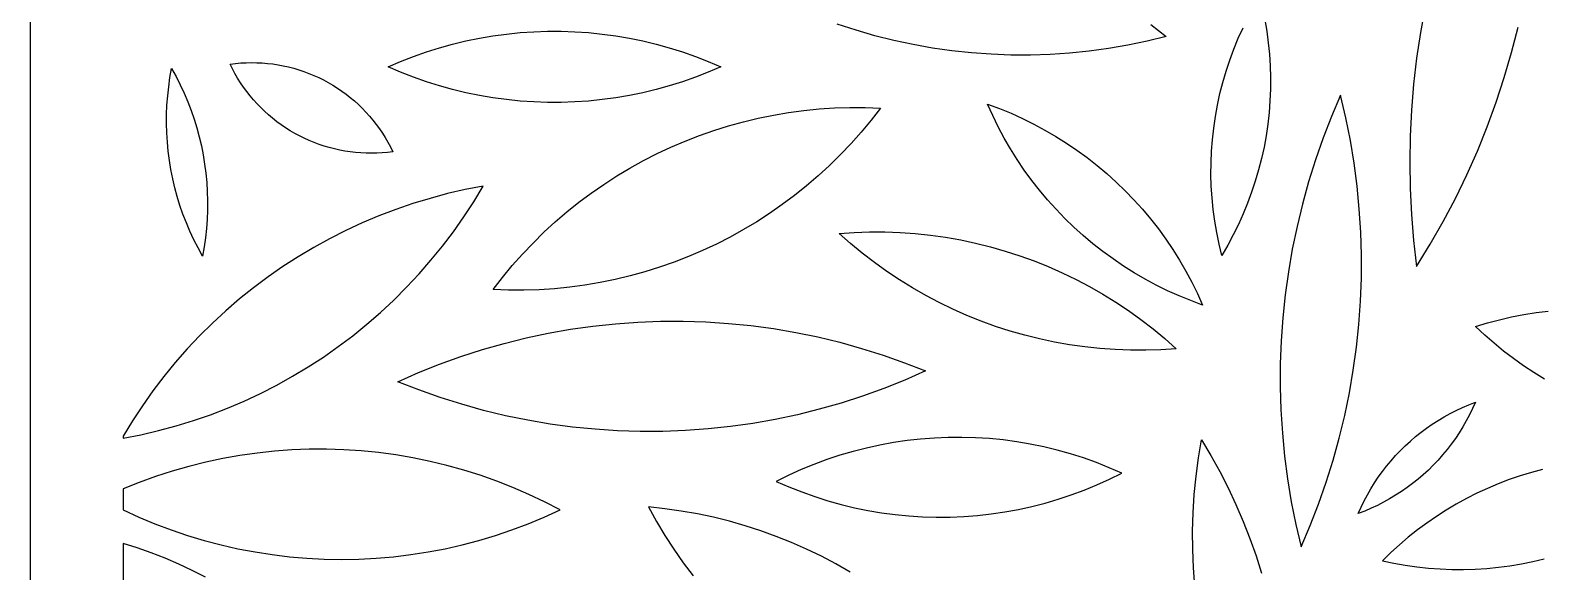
# Model space of a CAD drawing. Header units: millimetres. Extents: x 237 to 916, y 101 to 1525.
# Drawn here: x 237.5 to 563, y 865.3 to 982.1 of the extents above; entities that cross this region are included whole.
import ezdxf

# ---------------------------------------------------------------- set-up
doc = ezdxf.new("R2010")
doc.units = ezdxf.units.MM
doc.layers.add('Layer 01', color=12, linetype='Continuous', true_color=0xde0000)

msp = doc.modelspace()

# ---------------------------------------------------------------- linework, layer by layer
at = {"layer": 'Layer 01'}
for p, q in [((237.46, 1525.43), (237.46, 101.34)), ((538.09, 987.12), (537.06, 981.59)), ((415.41, 982.04), (411.38, 983.35)), ((478.94, 983.26), (482.28, 980.67)), ((503.5, 984.33), (503.92, 981.86)), ((331.36, 979.75), (334.25, 980.34)), ((334.25, 980.34), (337.17, 980.84)), ((337.17, 980.84), (340.09, 981.24)), ((340.09, 981.24), (343.03, 981.54)), ((343.03, 981.54), (345.98, 981.74)), ((345.98, 981.74), (348.93, 981.84)), ((348.93, 981.84), (351.89, 981.84)), ((351.89, 981.84), (354.84, 981.74)), ((354.84, 981.74), (357.79, 981.54)), ((357.79, 981.54), (360.73, 981.24)), ((360.73, 981.24), (363.66, 980.84)), ((363.66, 980.84), (366.57, 980.34)), ((366.57, 980.34), (369.46, 979.75)), ((419.48, 980.88), (415.41, 982.04)), ((423.58, 979.85), (419.48, 980.88)), ((427.73, 978.96), (423.58, 979.85)), ((482.28, 980.67), (478.17, 979.67)), ((496.83, 977.98), (497.79, 980.31)), ((497.79, 980.31), (498.82, 982.6)), ((503.92, 981.86), (504.25, 979.36)), ((537.06, 981.59), (536.22, 976.03)), ((556.69, 977.26), (558.09, 982.71)), ((320.03, 976.4), (322.82, 977.38)), ((322.82, 977.38), (325.64, 978.27)), ((325.64, 978.27), (328.49, 979.05)), ((328.49, 979.05), (331.36, 979.75)), ((369.46, 979.75), (372.34, 979.05)), ((372.34, 979.05), (375.18, 978.27)), ((375.18, 978.27), (378, 977.38)), ((378, 977.38), (380.79, 976.4)), ((431.89, 978.22), (427.73, 978.96)), ((436.09, 977.63), (431.89, 978.22)), ((440.3, 977.17), (436.09, 977.63)), ((444.52, 976.87), (440.3, 977.17)), ((448.75, 976.71), (444.52, 976.87)), ((452.98, 976.69), (448.75, 976.71)), ((457.22, 976.83), (452.98, 976.69)), ((461.44, 977.11), (457.22, 976.83)), ((465.65, 977.53), (461.44, 977.11)), ((469.85, 978.1), (465.65, 977.53)), ((474.02, 978.81), (469.85, 978.1)), ((478.17, 979.67), (474.02, 978.81)), ((495.96, 975.62), (496.83, 977.98)), ((504.25, 979.36), (504.5, 976.86)), ((504.5, 976.86), (504.66, 974.35)), ((555.11, 971.86), (556.69, 977.26)), ((267.58, 971.85), (267.93, 973.81)), ((267.93, 973.81), (268.89, 972.07)), ((280.52, 974.75), (281.67, 974.89)), ((281.03, 973.71), (280.52, 974.75)), ((281.58, 972.7), (281.03, 973.71)), ((281.67, 974.89), (282.81, 974.99)), ((282.81, 974.99), (283.97, 975.05)), ((283.97, 975.05), (285.12, 975.08)), ((285.12, 975.08), (286.27, 975.06)), ((286.27, 975.06), (287.42, 975.01)), ((287.42, 975.01), (288.57, 974.91)), ((288.57, 974.91), (289.72, 974.78)), ((289.72, 974.78), (290.86, 974.6)), ((290.86, 974.6), (291.99, 974.39)), ((291.99, 974.39), (293.11, 974.14)), ((293.11, 974.14), (294.23, 973.85)), ((294.23, 973.85), (295.33, 973.52)), ((295.33, 973.52), (296.43, 973.16)), ((314.56, 974.16), (317.28, 975.33)), ((317.28, 973), (314.56, 974.16)), ((317.28, 975.33), (320.03, 976.4)), ((380.79, 976.4), (383.54, 975.33)), ((383.54, 975.33), (386.26, 974.16)), ((386.26, 974.16), (383.54, 973)), ((495.17, 973.24), (495.96, 975.62)), ((504.66, 974.35), (504.73, 971.83)), ((536.22, 976.03), (535.56, 970.44)), ((267.3, 969.88), (267.58, 971.85)), ((268.89, 972.07), (269.79, 970.29)), ((269.79, 970.29), (270.63, 968.48)), ((282.16, 971.7), (281.58, 972.7)), ((282.78, 970.73), (282.16, 971.7)), ((283.43, 969.77), (282.78, 970.73)), ((296.43, 973.16), (297.51, 972.76)), ((297.51, 972.76), (298.57, 972.32)), ((298.57, 972.32), (299.62, 971.84)), ((299.62, 971.84), (300.66, 971.33)), ((300.66, 971.33), (301.67, 970.78)), ((301.67, 970.78), (302.67, 970.2)), ((302.67, 970.2), (303.64, 969.59)), ((320.03, 971.92), (317.28, 973)), ((322.82, 970.94), (320.03, 971.92)), ((325.64, 970.06), (322.82, 970.94)), ((328.49, 969.27), (325.64, 970.06)), ((375.18, 970.06), (372.34, 969.27)), ((378, 970.94), (375.18, 970.06)), ((380.79, 971.92), (378, 970.94)), ((383.54, 973), (380.79, 971.92)), ((493.84, 968.38), (494.46, 970.82)), ((494.46, 970.82), (495.17, 973.24)), ((504.73, 971.83), (504.72, 969.32)), ((535.56, 970.44), (535.09, 964.83)), ((553.36, 966.51), (555.11, 971.86)), ((266.93, 965.91), (267.08, 967.89)), ((267.08, 967.89), (267.3, 969.88)), ((270.63, 968.48), (271.41, 966.64)), ((284.11, 968.84), (283.43, 969.77)), ((284.82, 967.94), (284.11, 968.84)), ((285.56, 967.06), (284.82, 967.94)), ((286.33, 966.2), (285.56, 967.06)), ((303.64, 969.59), (304.6, 968.94)), ((304.6, 968.94), (305.53, 968.26)), ((305.53, 968.26), (306.43, 967.55)), ((306.43, 967.55), (307.32, 966.81)), ((307.32, 966.81), (308.17, 966.04)), ((331.36, 968.58), (328.49, 969.27)), ((334.25, 967.98), (331.36, 968.58)), ((337.17, 967.49), (334.25, 967.98)), ((340.09, 967.09), (337.17, 967.49)), ((343.03, 966.79), (340.09, 967.09)), ((345.98, 966.59), (343.03, 966.79)), ((357.79, 966.79), (354.84, 966.59)), ((360.73, 967.09), (357.79, 966.79)), ((363.66, 967.49), (360.73, 967.09)), ((366.57, 967.98), (363.66, 967.49)), ((369.46, 968.58), (366.57, 967.98)), ((372.34, 969.27), (369.46, 968.58)), ((493.3, 965.93), (493.84, 968.38)), ((504.61, 966.81), (504.42, 964.3)), ((504.72, 969.32), (504.61, 966.81)), ((519.84, 968.05), (517.88, 963.47)), ((520.97, 963.2), (519.84, 968.05)), ((266.84, 961.92), (266.85, 963.91)), ((266.85, 963.91), (266.93, 965.91)), ((271.41, 966.64), (272.13, 964.78)), ((272.13, 964.78), (272.78, 962.9)), ((287.13, 965.37), (286.33, 966.2)), ((287.96, 964.57), (287.13, 965.37)), ((288.82, 963.8), (287.96, 964.57)), ((289.7, 963.06), (288.82, 963.8)), ((308.17, 966.04), (309, 965.23)), ((309, 965.23), (309.8, 964.41)), ((309.8, 964.41), (310.58, 963.55)), ((310.58, 963.55), (311.32, 962.67)), ((348.93, 966.49), (345.98, 966.59)), ((351.89, 966.49), (348.93, 966.49)), ((354.84, 966.59), (351.89, 966.49)), ((394.36, 963.09), (397.6, 963.75)), ((397.6, 963.75), (400.87, 964.3)), ((400.87, 964.3), (404.15, 964.75)), ((404.15, 964.75), (407.44, 965.08)), ((407.44, 965.08), (410.75, 965.29)), ((410.75, 965.29), (414.05, 965.4)), ((414.05, 965.4), (417.37, 965.39)), ((417.37, 965.39), (420.67, 965.28)), ((420.67, 965.28), (418.65, 962.66)), ((443.75, 966.13), (446.3, 965.18)), ((444.86, 963.64), (443.75, 966.13)), ((446.06, 961.2), (444.86, 963.64)), ((446.3, 965.18), (448.81, 964.15)), ((448.81, 964.15), (451.29, 963.03)), ((492.85, 963.45), (493.3, 965.93)), ((504.42, 964.3), (504.14, 961.8)), ((535.09, 964.83), (534.81, 959.21)), ((551.42, 961.23), (553.36, 966.51)), ((266.89, 959.93), (266.84, 961.92)), ((272.78, 962.9), (273.36, 960.99)), ((273.36, 960.99), (273.89, 959.07)), ((290.61, 962.34), (289.7, 963.06)), ((291.54, 961.66), (290.61, 962.34)), ((292.49, 961.02), (291.54, 961.66)), ((293.47, 960.4), (292.49, 961.02)), ((294.46, 959.82), (293.47, 960.4)), ((311.32, 962.67), (312.03, 961.76)), ((312.03, 961.76), (312.71, 960.83)), ((312.71, 960.83), (313.36, 959.88)), ((381.66, 959.36), (384.79, 960.45)), ((384.79, 960.45), (387.95, 961.44)), ((387.95, 961.44), (391.14, 962.32)), ((391.14, 962.32), (394.36, 963.09)), ((418.65, 962.66), (416.54, 960.11)), ((447.34, 958.8), (446.06, 961.2)), ((451.29, 963.03), (453.73, 961.83)), ((453.73, 961.83), (456.13, 960.54)), ((456.13, 960.54), (458.48, 959.17)), ((492.21, 958.46), (492.49, 960.96)), ((492.49, 960.96), (492.85, 963.45)), ((504.14, 961.8), (503.78, 959.31)), ((517.88, 963.47), (516.08, 958.83)), ((521.95, 958.31), (520.97, 963.2)), ((549.31, 956.01), (551.42, 961.23)), ((267.01, 957.94), (266.89, 959.93)), ((267.2, 955.95), (267.01, 957.94)), ((273.89, 959.07), (274.34, 957.12)), ((274.34, 957.12), (274.73, 955.17)), ((295.48, 959.28), (294.46, 959.82)), ((296.51, 958.76), (295.48, 959.28)), ((297.56, 958.29), (296.51, 958.76)), ((298.63, 957.85), (297.56, 958.29)), ((299.71, 957.45), (298.63, 957.85)), ((300.8, 957.08), (299.71, 957.45)), ((301.91, 956.75), (300.8, 957.08)), ((313.36, 959.88), (313.97, 958.9)), ((313.97, 958.9), (314.55, 957.91)), ((314.55, 957.91), (315.1, 956.89)), ((375.54, 956.85), (378.58, 958.16)), ((378.58, 958.16), (381.66, 959.36)), ((414.34, 957.63), (412.06, 955.23)), ((416.54, 960.11), (414.34, 957.63)), ((448.71, 956.45), (447.34, 958.8)), ((458.48, 959.17), (460.78, 957.72)), ((460.78, 957.72), (463.03, 956.19)), ((492.02, 955.96), (492.21, 958.46)), ((503.78, 959.31), (503.33, 956.84)), ((516.08, 958.83), (514.43, 954.13)), ((522.75, 953.4), (521.95, 958.31)), ((534.81, 959.21), (534.72, 953.58)), ((267.46, 953.97), (267.2, 955.95)), ((267.78, 952.01), (267.46, 953.97)), ((274.73, 955.17), (275.05, 953.2)), ((303.02, 956.47), (301.91, 956.75)), ((304.15, 956.21), (303.02, 956.47)), ((305.28, 956), (304.15, 956.21)), ((306.42, 955.83), (305.28, 956)), ((307.56, 955.69), (306.42, 955.83)), ((308.71, 955.6), (307.56, 955.69)), ((309.86, 955.54), (308.71, 955.6)), ((311.02, 955.53), (309.86, 955.54)), ((312.17, 955.55), (311.02, 955.53)), ((313.32, 955.62), (312.17, 955.55)), ((314.47, 955.72), (313.32, 955.62)), ((315.61, 955.86), (314.47, 955.72)), ((315.1, 956.89), (315.61, 955.86)), ((366.69, 952.33), (369.59, 953.94)), ((369.59, 953.94), (372.54, 955.45)), ((372.54, 955.45), (375.54, 956.85)), ((412.06, 955.23), (409.7, 952.91)), ((450.15, 954.15), (448.71, 956.45)), ((451.68, 951.89), (450.15, 954.15)), ((463.03, 956.19), (465.23, 954.59)), ((465.23, 954.59), (467.37, 952.91)), ((491.92, 953.44), (492.02, 955.96)), ((502.79, 954.38), (502.17, 951.94)), ((503.33, 956.84), (502.79, 954.38)), ((514.43, 954.13), (512.94, 949.38)), ((547.03, 950.86), (549.31, 956.01)), ((268.17, 950.05), (267.78, 952.01)), ((275.05, 953.2), (275.31, 951.22)), ((275.31, 951.22), (275.5, 949.24)), ((361.07, 948.83), (363.85, 950.63)), ((363.85, 950.63), (366.69, 952.33)), ((407.26, 950.67), (404.75, 948.51)), ((409.7, 952.91), (407.26, 950.67)), ((453.28, 949.69), (451.68, 951.89)), ((467.37, 952.91), (469.45, 951.16)), ((469.45, 951.16), (471.47, 949.33)), ((491.9, 950.93), (491.92, 953.44)), ((491.97, 948.41), (491.9, 950.93)), ((502.17, 951.94), (501.46, 949.53)), ((523.39, 948.46), (522.75, 953.4)), ((534.72, 953.58), (534.81, 947.95)), ((544.58, 945.8), (547.03, 950.86)), ((268.62, 948.11), (268.17, 950.05)), ((269.15, 946.18), (268.62, 948.11)), ((275.5, 949.24), (275.62, 947.25)), ((331.21, 947.69), (327.41, 946.82)), ((335.04, 948.44), (331.21, 947.69)), ((333.02, 945.09), (335.04, 948.44)), ((358.36, 946.94), (361.07, 948.83)), ((404.75, 948.51), (402.17, 946.44)), ((454.95, 947.55), (453.28, 949.69)), ((456.7, 945.47), (454.95, 947.55)), ((471.47, 949.33), (473.42, 947.44)), ((473.42, 947.44), (475.31, 945.48)), ((492.13, 945.9), (491.97, 948.41)), ((501.46, 949.53), (500.67, 947.14)), ((512.94, 949.38), (511.61, 944.58)), ((523.87, 943.51), (523.39, 948.46)), ((534.81, 947.95), (535.09, 942.33)), ((269.73, 944.28), (269.15, 946.18)), ((270.38, 942.39), (269.73, 944.28)), ((275.62, 947.25), (275.67, 945.25)), ((275.67, 945.25), (275.66, 943.26)), ((319.91, 944.68), (316.22, 943.41)), ((323.64, 945.81), (319.91, 944.68)), ((327.41, 946.82), (323.64, 945.81)), ((330.88, 941.81), (333.02, 945.09)), ((353.12, 942.89), (355.71, 944.96)), ((355.71, 944.96), (358.36, 946.94)), ((399.51, 944.46), (396.8, 942.57)), ((402.17, 946.44), (399.51, 944.46)), ((458.52, 943.45), (456.7, 945.47)), ((475.31, 945.48), (477.13, 943.46)), ((492.38, 943.4), (492.13, 945.9)), ((499.8, 944.78), (498.85, 942.45)), ((500.67, 947.14), (499.8, 944.78)), ((511.61, 944.58), (510.44, 939.74)), ((541.96, 940.82), (544.58, 945.8)), ((271.1, 940.53), (270.38, 942.39)), ((275.58, 941.27), (275.43, 939.28)), ((275.66, 943.26), (275.58, 941.27)), ((312.58, 942.02), (308.99, 940.51)), ((316.22, 943.41), (312.58, 942.02)), ((328.64, 938.61), (330.88, 941.81)), ((350.61, 940.74), (353.12, 942.89)), ((394.02, 940.77), (391.18, 939.07)), ((396.8, 942.57), (394.02, 940.77)), ((460.41, 941.49), (458.52, 943.45)), ((462.37, 939.6), (460.41, 941.49)), ((477.13, 943.46), (478.88, 941.38)), ((478.88, 941.38), (480.56, 939.24)), ((492.71, 940.91), (492.38, 943.4)), ((493.14, 938.43), (492.71, 940.91)), ((498.85, 942.45), (497.81, 940.16)), ((524.18, 938.54), (523.87, 943.51)), ((535.09, 942.33), (535.56, 936.72)), ((539.17, 935.93), (541.96, 940.82)), ((271.88, 938.7), (271.1, 940.53)), ((272.72, 936.89), (271.88, 938.7)), ((275.43, 939.28), (275.21, 937.3)), ((305.45, 938.86), (301.97, 937.1)), ((308.99, 940.51), (305.45, 938.86)), ((326.28, 935.49), (328.64, 938.61)), ((345.81, 936.17), (348.17, 938.5)), ((348.17, 938.5), (350.61, 940.74)), ((391.18, 939.07), (388.28, 937.46)), ((411.75, 938.26), (415.03, 938.48)), ((414.21, 936.08), (411.75, 938.26)), ((415.03, 938.48), (418.32, 938.58)), ((418.32, 938.58), (421.62, 938.57)), ((421.62, 938.57), (424.91, 938.45)), ((424.91, 938.45), (428.19, 938.22)), ((428.19, 938.22), (431.47, 937.87)), ((431.47, 937.87), (434.73, 937.41)), ((464.38, 937.77), (462.37, 939.6)), ((466.47, 936.02), (464.38, 937.77)), ((480.56, 939.24), (482.16, 937.04)), ((493.64, 935.96), (493.14, 938.43)), ((496.7, 937.91), (495.5, 935.69)), ((497.81, 940.16), (496.7, 937.91)), ((510.44, 939.74), (509.43, 934.87)), ((524.33, 933.56), (524.18, 938.54)), ((273.62, 935.11), (272.72, 936.89)), ((274.58, 933.36), (273.62, 935.11)), ((274.93, 935.32), (274.58, 933.36)), ((275.21, 937.3), (274.93, 935.32)), ((298.55, 935.22), (295.2, 933.22)), ((301.97, 937.1), (298.55, 935.22)), ((323.82, 932.45), (326.28, 935.49)), ((343.53, 933.77), (345.81, 936.17)), ((382.34, 934.55), (379.29, 933.25)), ((385.33, 935.96), (382.34, 934.55)), ((388.28, 937.46), (385.33, 935.96)), ((416.75, 933.98), (414.21, 936.08)), ((434.73, 937.41), (437.97, 936.83)), ((437.97, 936.83), (441.19, 936.15)), ((441.19, 936.15), (444.39, 935.35)), ((444.39, 935.35), (447.55, 934.45)), ((447.55, 934.45), (450.69, 933.44)), ((468.61, 934.34), (466.47, 936.02)), ((470.8, 932.74), (468.61, 934.34)), ((482.16, 937.04), (483.68, 934.78)), ((483.68, 934.78), (485.13, 932.48)), ((494.24, 933.52), (493.64, 935.96)), ((495.5, 935.69), (494.24, 933.52)), ((509.43, 934.87), (508.58, 929.96)), ((535.56, 936.72), (536.22, 931.14)), ((536.22, 931.14), (539.17, 935.93)), ((291.93, 931.11), (288.72, 928.88)), ((295.2, 933.22), (291.93, 931.11)), ((321.25, 929.5), (323.82, 932.45)), ((339.22, 928.75), (341.34, 931.3)), ((341.34, 931.3), (343.53, 933.77)), ((376.21, 932.05), (373.08, 930.95)), ((379.29, 933.25), (376.21, 932.05)), ((419.36, 931.97), (416.75, 933.98)), ((422.03, 930.05), (419.36, 931.97)), ((450.69, 933.44), (453.78, 932.32)), ((453.78, 932.32), (456.84, 931.09)), ((456.84, 931.09), (459.85, 929.76)), ((473.05, 931.21), (470.8, 932.74)), ((475.35, 929.76), (473.05, 931.21)), ((485.13, 932.48), (486.49, 930.13)), ((524.31, 928.58), (524.33, 933.56)), ((288.72, 928.88), (285.6, 926.55)), ((318.58, 926.65), (321.25, 929.5)), ((337.2, 926.13), (339.22, 928.75)), ((363.51, 928.31), (360.27, 927.65)), ((366.73, 929.09), (363.51, 928.31)), ((369.92, 929.97), (366.73, 929.09)), ((373.08, 930.95), (369.92, 929.97)), ((424.77, 928.22), (422.03, 930.05)), ((427.57, 926.49), (424.77, 928.22)), ((459.85, 929.76), (462.82, 928.33)), ((462.82, 928.33), (465.73, 926.79)), ((477.71, 928.39), (475.35, 929.76)), ((480.1, 927.1), (477.71, 928.39)), ((486.49, 930.13), (487.77, 927.73)), ((487.77, 927.73), (488.97, 925.29)), ((508.58, 929.96), (507.9, 925.03)), ((524.13, 923.61), (524.31, 928.58)), ((285.6, 926.55), (282.56, 924.11)), ((315.81, 923.88), (318.58, 926.65)), ((340.51, 926.01), (337.2, 926.13)), ((343.82, 926), (340.51, 926.01)), ((347.13, 926.11), (343.82, 926)), ((350.43, 926.33), (347.13, 926.11)), ((353.72, 926.66), (350.43, 926.33)), ((357, 927.1), (353.72, 926.66)), ((360.27, 927.65), (357, 927.1)), ((430.43, 924.86), (427.57, 926.49)), ((433.35, 923.32), (430.43, 924.86)), ((465.73, 926.79), (468.59, 925.16)), ((468.59, 925.16), (471.39, 923.43)), ((482.54, 925.9), (480.1, 927.1)), ((485.02, 924.78), (482.54, 925.9)), ((487.54, 923.75), (485.02, 924.78)), ((488.97, 925.29), (490.09, 922.8)), ((507.9, 925.03), (507.38, 920.08)), ((279.61, 921.56), (276.74, 918.91)), ((282.56, 924.11), (279.61, 921.56)), ((310, 918.65), (312.95, 921.22)), ((312.95, 921.22), (315.81, 923.88)), ((436.31, 921.89), (433.35, 923.32)), ((439.32, 920.56), (436.31, 921.89)), ((471.39, 923.43), (474.13, 921.6)), ((474.13, 921.6), (476.81, 919.68)), ((490.09, 922.8), (487.54, 923.75)), ((523.77, 918.64), (524.13, 923.61)), ((561.95, 921.18), (564.6, 921.52)), ((276.74, 918.91), (273.97, 916.17)), ((306.96, 916.19), (310, 918.65)), ((353.89, 917.58), (358.72, 918.26)), ((358.72, 918.26), (363.57, 918.78)), ((363.57, 918.78), (368.43, 919.13)), ((368.43, 919.13), (373.3, 919.31)), ((373.3, 919.31), (378.18, 919.33)), ((378.18, 919.33), (383.05, 919.17)), ((383.05, 919.17), (387.92, 918.85)), ((387.92, 918.85), (392.77, 918.37)), ((392.77, 918.37), (397.6, 917.72)), ((442.38, 919.33), (439.32, 920.56)), ((445.48, 918.21), (442.38, 919.33)), ((448.61, 917.2), (445.48, 918.21)), ((476.81, 919.68), (479.42, 917.67)), ((507.38, 920.08), (507.03, 915.11)), ((523.26, 913.69), (523.77, 918.64)), ((548.94, 918.16), (551.49, 918.94)), ((550.89, 916.33), (548.94, 918.16)), ((551.49, 918.94), (554.08, 919.63)), ((554.08, 919.63), (556.68, 920.24)), ((556.68, 920.24), (559.31, 920.75)), ((559.31, 920.75), (561.95, 921.18)), ((273.97, 916.17), (271.3, 913.33)), ((303.84, 913.84), (306.96, 916.19)), ((339.59, 914.54), (344.32, 915.72)), ((344.32, 915.72), (349.09, 916.73)), ((349.09, 916.73), (353.89, 917.58)), ((397.6, 917.72), (402.41, 916.9)), ((402.41, 916.9), (407.18, 915.92)), ((407.18, 915.92), (411.92, 914.77)), ((411.92, 914.77), (416.62, 913.47)), ((451.78, 916.3), (448.61, 917.2)), ((454.97, 915.5), (451.78, 916.3)), ((458.19, 914.82), (454.97, 915.5)), ((461.44, 914.24), (458.19, 914.82)), ((479.42, 917.67), (481.96, 915.57)), ((481.96, 915.57), (484.42, 913.39)), ((507.03, 915.11), (506.84, 910.14)), ((552.9, 914.57), (550.89, 916.33)), ((271.3, 913.33), (268.72, 910.4)), ((297.35, 909.46), (300.63, 911.59)), ((300.63, 911.59), (303.84, 913.84)), ((325.67, 910.06), (330.26, 911.71)), ((330.26, 911.71), (334.9, 913.21)), ((334.9, 913.21), (339.59, 914.54)), ((416.62, 913.47), (421.27, 912)), ((421.27, 912), (425.87, 910.37)), ((464.7, 913.78), (461.44, 914.24)), ((467.97, 913.43), (464.7, 913.78)), ((471.26, 913.2), (467.97, 913.43)), ((474.55, 913.08), (471.26, 913.2)), ((477.84, 913.07), (474.55, 913.08)), ((481.13, 913.17), (477.84, 913.07)), ((484.42, 913.39), (481.13, 913.17)), ((522.57, 908.76), (523.26, 913.69)), ((554.97, 912.88), (552.9, 914.57)), ((557.1, 911.26), (554.97, 912.88)), ((268.72, 910.4), (266.25, 907.38)), ((294, 907.45), (297.35, 909.46)), ((316.69, 906.28), (321.15, 908.25)), ((321.15, 908.25), (325.67, 910.06)), ((425.87, 910.37), (430.4, 908.59)), ((430.4, 908.59), (425.94, 906.62)), ((506.84, 910.14), (506.82, 905.16)), ((521.73, 903.85), (522.57, 908.76)), ((559.28, 909.71), (557.1, 911.26)), ((561.51, 908.24), (559.28, 909.71)), ((563.79, 906.84), (561.51, 908.24)), ((266.25, 907.38), (263.89, 904.28)), ((287.1, 903.77), (290.58, 905.55)), ((290.58, 905.55), (294, 907.45)), ((321.22, 904.5), (316.69, 906.28)), ((425.94, 906.62), (421.41, 904.81)), ((506.82, 905.16), (506.97, 900.18)), ((263.89, 904.28), (261.63, 901.1)), ((279.96, 900.58), (283.56, 902.11)), ((283.56, 902.11), (287.1, 903.77)), ((325.82, 902.87), (321.22, 904.5)), ((330.47, 901.4), (325.82, 902.87)), ((416.83, 903.16), (412.19, 901.66)), ((421.41, 904.81), (416.83, 903.16)), ((520.72, 898.98), (521.73, 903.85)), ((547.48, 901.31), (548.87, 901.85)), ((548.87, 901.85), (548.26, 900.49)), ((261.63, 901.1), (259.49, 897.84)), ((272.62, 897.89), (276.31, 899.17)), ((276.31, 899.17), (279.96, 900.58)), ((335.17, 900.1), (330.47, 901.4)), ((339.91, 898.95), (335.17, 900.1)), ((344.68, 897.97), (339.91, 898.95)), ((402.77, 899.15), (398, 898.14)), ((407.5, 900.33), (402.77, 899.15)), ((412.19, 901.66), (407.5, 900.33)), ((506.97, 900.18), (507.28, 895.21)), ((519.55, 894.14), (520.72, 898.98)), ((540.84, 897.93), (542.12, 898.7)), ((542.12, 898.7), (543.42, 899.42)), ((543.42, 899.42), (544.75, 900.1)), ((544.75, 900.1), (546.1, 900.73)), ((546.1, 900.73), (547.48, 901.31)), ((547.61, 899.15), (546.91, 897.83)), ((548.26, 900.49), (547.61, 899.15)), ((259.49, 897.84), (257.46, 894.51)), ((261.29, 894.84), (265.1, 895.73)), ((265.1, 895.73), (268.88, 896.74)), ((268.88, 896.74), (272.62, 897.89)), ((349.49, 897.15), (344.68, 897.97)), ((354.32, 896.5), (349.49, 897.15)), ((359.17, 896.02), (354.32, 896.5)), ((364.04, 895.7), (359.17, 896.02)), ((368.91, 895.54), (364.04, 895.7)), ((373.79, 895.56), (368.91, 895.54)), ((378.66, 895.74), (373.79, 895.56)), ((383.52, 896.09), (378.66, 895.74)), ((388.37, 896.61), (383.52, 896.09)), ((393.2, 897.29), (388.37, 896.61)), ((398, 898.14), (393.2, 897.29)), ((507.28, 895.21), (507.76, 890.26)), ((536, 894.45), (537.17, 895.38)), ((537.17, 895.38), (538.36, 896.28)), ((538.36, 896.28), (539.59, 897.13)), ((539.59, 897.13), (540.84, 897.93)), ((545.38, 895.27), (544.56, 894.03)), ((546.17, 896.54), (545.38, 895.27)), ((546.91, 897.83), (546.17, 896.54)), ((257.46, 894.08), (261.29, 894.84)), ((257.46, 894.51), (257.46, 894.08)), ((417.65, 891.98), (414.78, 891.24)), ((420.55, 892.61), (417.65, 891.98)), ((423.46, 893.15), (420.55, 892.61)), ((426.4, 893.58), (423.46, 893.15)), ((429.34, 893.91), (426.4, 893.58)), ((432.3, 894.13), (429.34, 893.91)), ((435.26, 894.25), (432.3, 894.13)), ((438.23, 894.27), (435.26, 894.25)), ((441.19, 894.19), (438.23, 894.27)), ((444.15, 894), (441.19, 894.19)), ((447.1, 893.71), (444.15, 894)), ((450.04, 893.32), (447.1, 893.71)), ((452.96, 892.82), (450.04, 893.32)), ((455.86, 892.22), (452.96, 892.82)), ((458.75, 891.53), (455.86, 892.22)), ((489.19, 889.83), (489.83, 893.73)), ((489.83, 893.73), (491.87, 890.34)), ((518.22, 889.34), (519.55, 894.14)), ((532.71, 891.43), (533.77, 892.47)), ((533.77, 892.47), (534.87, 893.48)), ((534.87, 893.48), (536, 894.45)), ((543.69, 892.82), (542.78, 891.64)), ((544.56, 894.03), (543.69, 892.82)), ((275.27, 888.92), (271.63, 888.02)), ((278.94, 889.7), (275.27, 888.92)), ((282.63, 890.36), (278.94, 889.7)), ((286.34, 890.89), (282.63, 890.36)), ((290.07, 891.28), (286.34, 890.89)), ((293.81, 891.56), (290.07, 891.28)), ((297.56, 891.7), (293.81, 891.56)), ((301.3, 891.71), (297.56, 891.7)), ((305.05, 891.6), (301.3, 891.71)), ((308.79, 891.36), (305.05, 891.6)), ((312.52, 890.98), (308.79, 891.36)), ((316.24, 890.48), (312.52, 890.98)), ((319.94, 889.86), (316.24, 890.48)), ((323.61, 889.1), (319.94, 889.86)), ((327.25, 888.23), (323.61, 889.1)), ((409.12, 889.48), (406.34, 888.44)), ((411.94, 890.41), (409.12, 889.48)), ((414.78, 891.24), (411.94, 890.41)), ((461.6, 890.73), (458.75, 891.53)), ((464.43, 889.83), (461.6, 890.73)), ((467.22, 888.84), (464.43, 889.83)), ((469.98, 887.74), (467.22, 888.84)), ((488.68, 885.91), (489.19, 889.83)), ((491.87, 890.34), (493.79, 886.89)), ((507.76, 890.26), (508.4, 885.32)), ((516.73, 884.59), (518.22, 889.34)), ((529.74, 888.08), (530.7, 889.23)), ((530.7, 889.23), (531.68, 890.34)), ((531.68, 890.34), (532.71, 891.43)), ((540.84, 889.37), (539.81, 888.29)), ((541.82, 890.49), (540.84, 889.37)), ((542.78, 891.64), (541.82, 890.49)), ((264.46, 885.83), (260.94, 884.56)), ((268.03, 886.99), (264.46, 885.83)), ((271.63, 888.02), (268.03, 886.99)), ((330.87, 887.22), (327.25, 888.23)), ((334.44, 886.1), (330.87, 887.22)), ((337.98, 884.85), (334.44, 886.1)), ((400.9, 886.1), (398.24, 884.78)), ((403.6, 887.32), (400.9, 886.1)), ((406.34, 888.44), (403.6, 887.32)), ((472.69, 886.56), (469.98, 887.74)), ((470.04, 885.24), (472.69, 886.56)), ((488.3, 881.97), (488.68, 885.91)), ((493.79, 886.89), (495.59, 883.37)), ((527.14, 884.45), (527.96, 885.69)), ((527.96, 885.69), (528.83, 886.9)), ((528.83, 886.9), (529.74, 888.08)), ((537.65, 886.23), (536.52, 885.26)), ((538.75, 887.24), (537.65, 886.23)), ((539.81, 888.29), (538.75, 887.24)), ((558.54, 885.98), (556.16, 885.16)), ((560.94, 886.72), (558.54, 885.98)), ((563.37, 887.38), (560.94, 886.72)), ((260.94, 884.56), (257.46, 883.16)), ((257.46, 883.16), (257.46, 878.63)), ((341.47, 883.48), (337.98, 884.85)), ((344.91, 881.99), (341.47, 883.48)), ((398.24, 884.78), (400.96, 883.59)), ((400.96, 883.59), (403.72, 882.5)), ((403.72, 882.5), (406.51, 881.51)), ((461.81, 881.86), (464.59, 882.89)), ((464.59, 882.89), (467.33, 884.02)), ((467.33, 884.02), (470.04, 885.24)), ((495.59, 883.37), (497.28, 879.79)), ((508.4, 885.32), (509.21, 880.41)), ((515.08, 879.89), (516.73, 884.59)), ((525.61, 881.89), (526.35, 883.18)), ((526.35, 883.18), (527.14, 884.45)), ((532.93, 882.59), (531.68, 881.78)), ((534.16, 883.44), (532.93, 882.59)), ((535.35, 884.33), (534.16, 883.44)), ((536.52, 885.26), (535.35, 884.33)), ((549.22, 882.22), (546.97, 881.08)), ((551.5, 883.27), (549.22, 882.22)), ((553.81, 884.25), (551.5, 883.27)), ((556.16, 885.16), (553.81, 884.25)), ((348.3, 880.38), (344.91, 881.99)), ((351.63, 878.66), (348.3, 880.38)), ((374.22, 878.89), (370.7, 879.27)), ((370.7, 879.27), (372.42, 876.17)), ((406.51, 881.51), (409.33, 880.61)), ((409.33, 880.61), (412.19, 879.81)), ((412.19, 879.81), (415.07, 879.11)), ((415.07, 879.11), (417.97, 878.52)), ((450.39, 878.72), (453.28, 879.36)), ((453.28, 879.36), (456.15, 880.09)), ((456.15, 880.09), (459, 880.93)), ((459, 880.93), (461.81, 881.86)), ((488.06, 878.03), (488.3, 881.97)), ((497.28, 879.79), (498.84, 876.16)), ((509.21, 880.41), (510.18, 875.52)), ((513.27, 875.25), (515.08, 879.89)), ((523.65, 877.87), (524.26, 879.23)), ((524.26, 879.23), (524.91, 880.57)), ((524.91, 880.57), (525.61, 881.89)), ((526.42, 878.99), (525.04, 878.4)), ((527.77, 879.62), (526.42, 878.99)), ((529.1, 880.29), (527.77, 879.62)), ((530.4, 881.01), (529.1, 880.29)), ((531.68, 881.78), (530.4, 881.01)), ((544.77, 879.87), (542.6, 878.59)), ((546.97, 881.08), (544.77, 879.87)), ((257.46, 878.63), (260.86, 877.08)), ((260.86, 877.08), (264.32, 875.64)), ((341.26, 874.34), (344.76, 875.66)), ((344.76, 875.66), (348.22, 877.1)), ((348.22, 877.1), (351.63, 878.66)), ((372.42, 876.17), (374.24, 873.13)), ((377.73, 878.39), (374.22, 878.89)), ((381.22, 877.77), (377.73, 878.39)), ((384.68, 877.04), (381.22, 877.77)), ((388.12, 876.18), (384.68, 877.04)), ((391.52, 875.21), (388.12, 876.18)), ((417.97, 878.52), (420.9, 878.02)), ((420.9, 878.02), (423.84, 877.63)), ((423.84, 877.63), (426.79, 877.34)), ((426.79, 877.34), (429.74, 877.15)), ((429.74, 877.15), (432.71, 877.07)), ((432.71, 877.07), (435.67, 877.08)), ((435.67, 877.08), (438.63, 877.21)), ((438.63, 877.21), (441.59, 877.43)), ((441.59, 877.43), (444.54, 877.76)), ((444.54, 877.76), (447.47, 878.19)), ((447.47, 878.19), (450.39, 878.72)), ((487.95, 874.07), (488.06, 878.03)), ((498.84, 876.16), (500.29, 872.48)), ((525.04, 878.4), (523.65, 877.87)), ((538.42, 875.8), (536.39, 874.31)), ((540.49, 877.23), (538.42, 875.8)), ((542.6, 878.59), (540.49, 877.23)), ((264.32, 875.64), (267.83, 874.32)), ((267.83, 874.32), (271.37, 873.12)), ((271.37, 873.12), (274.96, 872.05)), ((334.13, 872.07), (337.71, 873.14)), ((337.71, 873.14), (341.26, 874.34)), ((374.24, 873.13), (376.16, 870.16)), ((394.9, 874.12), (391.52, 875.21)), ((398.23, 872.91), (394.9, 874.12)), ((401.51, 871.59), (398.23, 872.91)), ((487.97, 870.12), (487.95, 874.07)), ((500.29, 872.48), (501.61, 868.75)), ((510.18, 875.52), (511.31, 870.68)), ((511.31, 870.68), (513.27, 875.25)), ((534.42, 872.74), (532.51, 871.12)), ((536.39, 874.31), (534.42, 872.74)), ((260.52, 870.46), (257.46, 871.41)), ((257.46, 871.41), (257.46, 859.59)), ((263.55, 869.39), (260.52, 870.46)), ((266.54, 868.23), (263.55, 869.39)), ((274.96, 872.05), (278.58, 871.1)), ((278.58, 871.1), (282.23, 870.27)), ((282.23, 870.27), (285.91, 869.57)), ((285.91, 869.57), (289.61, 868.99)), ((319.48, 869), (323.18, 869.58)), ((323.18, 869.58), (326.85, 870.28)), ((326.85, 870.28), (330.51, 871.11)), ((330.51, 871.11), (334.13, 872.07)), ((376.16, 870.16), (378.18, 867.25)), ((404.76, 870.16), (401.51, 871.59)), ((407.95, 868.63), (404.76, 870.16)), ((488.12, 866.17), (487.97, 870.12)), ((530.65, 869.42), (528.85, 867.67)), ((532.51, 871.12), (530.65, 869.42)), ((269.49, 866.97), (266.54, 868.23)), ((272.39, 865.6), (269.49, 866.97)), ((289.61, 868.99), (293.33, 868.55)), ((293.33, 868.55), (297.06, 868.23)), ((297.06, 868.23), (300.8, 868.04)), ((300.8, 868.04), (304.54, 867.97)), ((304.54, 867.97), (308.29, 868.04)), ((308.29, 868.04), (312.03, 868.23)), ((312.03, 868.23), (315.76, 868.55)), ((315.76, 868.55), (319.48, 869)), ((378.18, 867.25), (380.3, 864.41)), ((411.08, 866.98), (407.95, 868.63)), ((414.16, 865.22), (411.08, 866.98)), ((488.4, 862.23), (488.12, 866.17)), ((501.61, 868.75), (502.8, 864.98)), ((528.85, 867.67), (531.31, 867.15)), ((531.31, 867.15), (533.78, 866.71)), ((533.78, 866.71), (536.28, 866.36)), ((536.28, 866.36), (538.78, 866.09)), ((538.78, 866.09), (541.28, 865.91)), ((541.28, 865.91), (543.8, 865.81)), ((548.83, 865.87), (551.34, 866.02)), ((551.34, 866.02), (553.84, 866.26)), ((553.84, 866.26), (556.33, 866.59)), ((556.33, 866.59), (558.82, 867)), ((558.82, 867), (561.28, 867.49)), ((561.28, 867.49), (563.73, 868.07)), ((275.25, 864.14), (272.39, 865.6)), ((543.8, 865.81), (546.31, 865.79)), ((546.31, 865.79), (548.83, 865.87))]:
    msp.add_line(p, q, dxfattribs=at)

doc.saveas('drawing.dxf')
